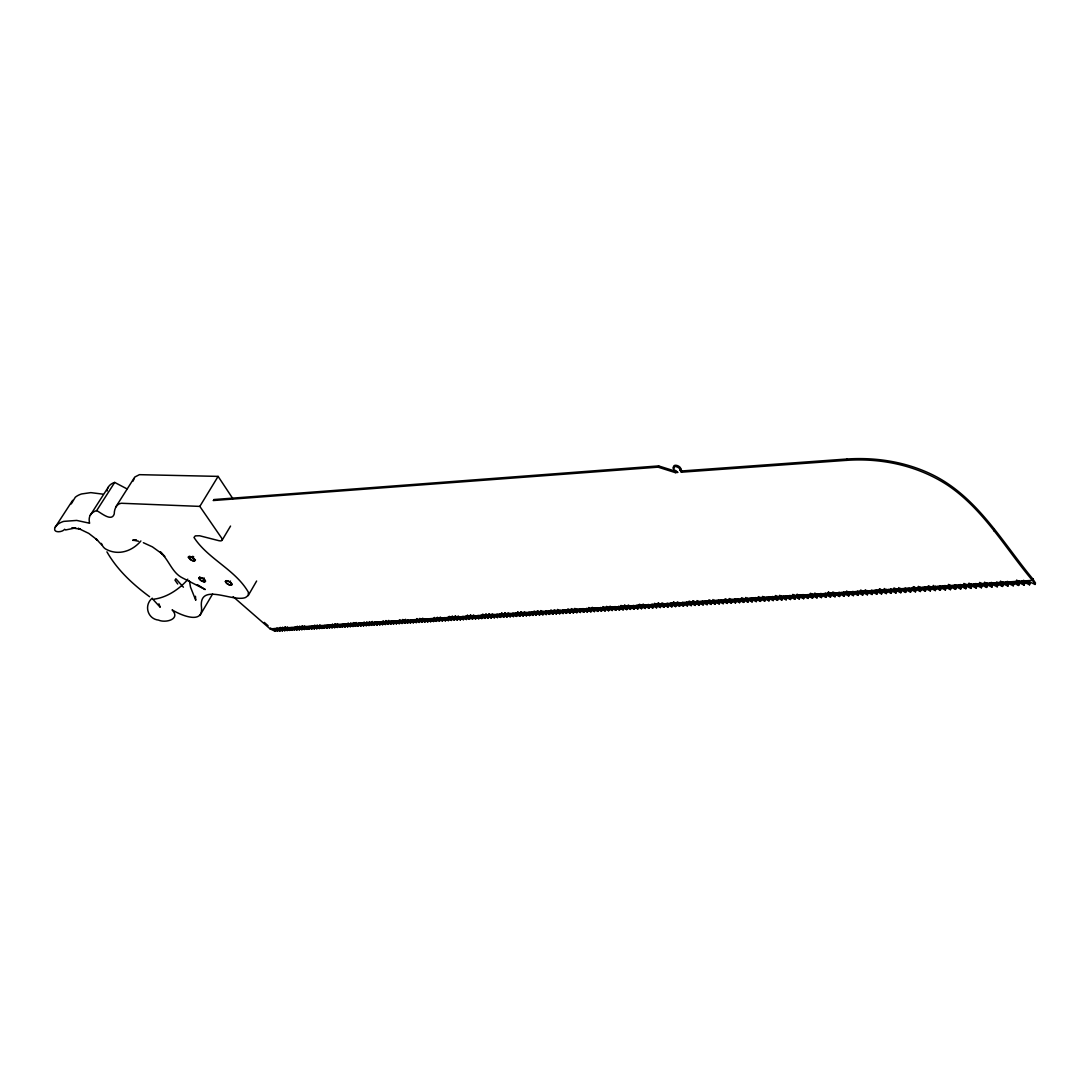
<?xml version="1.0" encoding="UTF-8"?>
<svg xmlns="http://www.w3.org/2000/svg" width="1090" height="1090" viewBox="0 0 1090 1090"><rect width="100%" height="100%" fill="white"/><g stroke="black" fill="none" stroke-linecap="round" stroke-linejoin="round"><path stroke-width="1.5" d="M152.259 598.178C143.608 605.263 147.641 618.997 158.5 620.087C165.503 623.303 181.103 619.27 172.111 609.869C179.755 614.637 203.299 625.142 201.514 607.62C198.326 581.433 233.069 602.688 245.618 597.456L248.302 595.413L248.37 592.238C235.345 569.552 208.013 559.075 193.993 537.452L195.314 535.871L199.606 535.749L219.035 540.722A6.431 2.521 30.5 0 0 221.624 538.079L199.824 506.4L123.661 503.362C117.216 502.163 114.191 508.485 114.259 513.881C111.711 522.369 100.961 512.627 96.642 510.638L114.695 482.434L126.862 488.81M195.451 596.271L195.764 600.29L190.505 587.115L189.428 580.956M133.035 481.14L134.806 477.025L139.425 474.668L218.109 476.385L232.865 498.675M1028.429 580.697L1030.023 583.395L1029.546 584.771L1027.161 580.725L1035.023 584.431L1035.5 583.055L1032.884 579.008C1001.846 541.567 976.368 495.255 930.424 473.755C904.441 461.547 875.447 457.146 846.916 459.013L681.931 470.948L681.345 472.202L846.358 460.362C881.824 457.855 918.216 465.757 948.055 485.513C983.671 509.63 1005.184 548.161 1032.407 580.384L1032.884 579.008M1035.023 584.431L1032.652 580.37L1033.129 578.994M1012.147 581.733L1013.741 584.404L1013.264 585.766L1010.866 581.76L1018.659 585.439L1019.136 584.077L1016.752 580.044L1016.275 581.42L1024.096 585.098L1024.573 583.736L1022.979 581.038M71.272 503.907L75.278 497.272A89.394 33.122 30.9 0 1 81.573 493.961L90.824 492.626L102.828 494.138M996.097 582.755L997.704 585.412L997.227 586.761L994.802 582.782L1002.541 586.434L1003.018 585.071L1000.62 581.079L1000.13 582.442L1007.896 586.107L1008.373 584.744L1006.765 582.074M984.72 582.101L984.229 583.45L991.927 587.088L992.404 585.739L990.796 583.096M980.278 583.763L981.899 586.393L981.409 587.742L978.984 583.79L986.654 587.415L987.131 586.066L985.524 583.423M971.476 587.047L963.873 583.45L963.383 584.785L970.999 588.382L971.476 587.047L969.037 583.109L968.56 584.444L976.19 588.055L976.667 586.72L975.046 584.09M993.876 530.885L994.38 529.495M959.527 585.071L961.162 587.687L960.685 589.009L958.233 585.112L965.822 588.695L966.312 587.36L964.677 584.744M944.24 586.052L945.875 588.641L945.384 589.962L942.918 586.079L950.466 589.649L950.957 588.314L949.308 585.725M956.053 588L948.491 584.431L948 585.752L955.562 589.336L956.053 588L954.404 585.398M933.34 585.398L932.849 586.72L940.343 590.262L940.833 588.954L939.185 586.365M929.157 587.006L930.805 589.567L930.315 590.889L927.835 587.033L935.315 590.576L935.806 589.268L934.157 586.692M920.873 590.194L913.461 586.679L912.957 587.987L920.382 591.502L920.873 590.194L918.393 586.365L917.903 587.673L925.342 591.189L925.832 589.881L924.17 587.319M909.373 588.259L911.036 590.807L910.545 592.102L908.052 588.3L915.45 591.802L915.941 590.494L913.461 586.679M894.781 589.186L896.457 591.72L895.953 593.001L893.446 589.227L900.803 592.715L901.294 591.407L898.787 587.619L898.296 588.913L905.654 592.415L906.158 591.107L904.496 588.573M886.347 593.6L886.838 592.32L884.331 588.545L883.827 589.84L886.347 593.6L879.058 590.14L879.548 588.859L886.838 592.32M883.827 589.84L891.143 593.301L891.634 592.02L889.958 589.499M875.638 590.412L877.314 592.906L876.823 594.186L874.289 590.439L881.565 593.9L882.069 592.606L879.548 588.859M867.885 593.491L860.664 590.072L860.16 591.339L867.381 594.772L867.885 593.491L865.351 589.772L864.847 591.039L872.082 594.486L872.586 593.205L870.91 590.712M856.835 591.611L858.525 594.077L858.021 595.344L855.486 591.638L862.694 595.058L863.198 593.791L861.509 591.311M842.965 592.483L844.668 594.936L844.164 596.203L841.616 592.524L848.756 595.917L849.26 594.649L846.726 590.957L846.222 592.224L853.388 595.631L853.892 594.363L852.189 591.897M835.526 595.508L828.427 592.143L827.923 593.396L835.008 596.761L835.526 595.508L832.964 591.843L832.46 593.11L839.573 596.489L840.077 595.222L834.395 592.524M816.328 593.669L821.955 596.353L821.451 597.606L818.89 593.968L825.948 597.32L826.465 596.08L824.749 593.641M825.948 597.32L823.4 593.682L830.471 597.048L830.975 595.794L828.427 592.143M806.873 594.786L808.576 597.184L808.072 598.424L805.496 594.813L812.513 598.151L813.017 596.911L811.314 594.5M816.969 597.879L814.407 594.254L814.911 593.001L817.486 596.639L816.969 597.879L809.938 594.541L810.456 593.287L817.486 596.639M799.76 597.742L792.798 594.418L792.294 595.658L799.256 598.969L799.76 597.742L798.044 595.344M797.185 594.145L796.667 595.385L803.657 598.696L804.161 597.47L798.575 594.813M785.481 595.644L791.013 598.287L790.509 599.514L787.92 595.93L794.869 599.241L795.373 598.015L793.656 595.617M779.759 595.263L779.255 596.489L786.163 599.786L786.667 598.56L781.149 595.917M846.358 460.362L846.916 459.013M782.348 598.819L775.453 595.535L774.936 596.761L781.843 600.045L782.348 598.819L780.631 596.448M764.008 597.007L769.486 599.623L768.981 600.835L766.379 597.306L773.246 600.576L773.764 599.364L772.033 596.993M773.246 600.576L770.657 597.034L777.538 600.317L778.042 599.091L776.325 596.721M755.07 598.069L756.801 600.413L756.283 601.625L753.68 598.11L760.493 601.367L761.011 600.154L759.28 597.811M764.73 601.108L762.128 597.579L762.646 596.366L765.235 599.895L764.73 601.108L757.891 597.851L758.408 596.639L765.235 599.895M747.072 600.29L741.663 597.702L741.146 598.914L747.917 602.143L748.421 600.931L746.691 598.601M745.819 597.443L745.301 598.642L752.086 601.884L752.604 600.672L750.874 598.342M734.265 599.391L736.009 601.707L735.491 602.906L732.875 599.432L739.606 602.647L740.124 601.448L738.393 599.132M739.606 602.647L737.003 599.173L743.748 602.402L744.266 601.19L742.535 598.873M72.676 500.31L55.249 527.124C51.911 533.296 62.457 532.547 64.705 529.209M731.376 603.165L728.76 599.704L729.292 598.505L731.894 601.966L731.376 603.165L724.673 599.963L725.191 598.764L731.894 601.966M721.989 600.181L723.733 602.47L723.215 603.669L720.599 600.222L727.289 603.41L727.807 602.225L726.063 599.922M713.024 599.541L712.506 600.726L719.168 603.914L719.686 602.729L717.942 600.427M715.653 602.974L709.004 599.8L708.486 600.985L715.135 604.16L715.653 602.974L713.909 600.685M701.892 601.448L703.636 603.724L703.118 604.909L700.502 601.489L707.11 604.664L707.628 603.479L705.884 601.203M707.11 604.664L704.481 601.244L711.116 604.419L711.634 603.233L709.876 600.944M699.153 605.154L699.671 603.969L697.041 600.576L696.524 601.748L699.153 605.154L692.572 601.993L693.09 600.822L699.671 603.969M686.114 602.457L687.872 604.705L687.34 605.877L684.711 602.498L691.264 605.631L691.782 604.46L690.038 602.211M695.72 604.214L689.153 601.081L688.635 602.252L695.202 605.4L695.72 604.214L693.09 600.822M679.561 606.353L680.078 605.195L677.435 601.83L676.917 602.988L679.561 606.353L673.048 603.247L673.566 602.075L680.078 605.195M676.917 602.988L683.444 606.122L683.961 604.95L682.204 602.702M666.753 603.683L668.511 605.917L667.993 607.076L665.35 603.724L671.835 606.83L672.353 605.672L670.595 603.438M671.835 606.83L669.192 603.492L675.677 606.599L676.209 605.441L673.566 602.075M664.164 607.307L664.682 606.149L662.052 602.825L661.521 603.969L664.164 607.307L657.72 604.214L658.237 603.056L664.682 606.149M651.548 604.65L653.319 606.857L652.787 608.016L650.144 604.691L656.562 607.784L657.093 606.626L655.322 604.419M656.562 607.784L653.918 604.46L660.363 607.539L660.881 606.394L658.237 603.056M645.28 608.479L645.811 607.334L643.155 604.037L642.637 605.168L645.28 608.479L638.904 605.413L639.421 604.269L645.811 607.334M642.637 605.168L649.027 608.247L649.558 607.103L644.435 604.65M632.895 605.836L634.666 608.029L634.135 609.16L631.478 605.89L637.841 608.928L638.359 607.798L636.587 605.604M637.841 608.928L635.184 605.645L641.547 608.697L642.078 607.566L640.307 605.372M630.456 609.392L630.974 608.261L628.317 604.977L627.799 606.122L630.456 609.392L624.12 606.353L624.652 605.222L630.974 608.261M618.234 606.776L620.006 608.942L619.488 610.059L616.831 606.817L623.126 609.841L623.644 608.711L621.886 606.544M627.309 608.479L621 605.454L620.469 606.585L626.777 609.61L627.309 608.479L624.652 605.222M680.323 470.417L680.76 468.536A3.815 2.017 24.4 0 0 675.895 465.28A3.815 2.017 24.4 0 0 674.342 468.073M612.771 609.392L606.517 606.381L605.986 607.512L612.239 610.509L612.771 609.392L610.114 606.149L609.582 607.28L615.85 610.291L616.381 609.16L614.61 607.007M609.174 609.61L602.933 606.612L602.402 607.73L608.642 610.727L609.174 609.61L607.403 607.457M213.177 500.542L658.06 467.16L675.364 472.638L675.95 471.384L658.646 465.921L213.763 499.561M593.505 607.893L598.465 610.277L597.933 611.395L595.276 608.179L601.489 611.177L602.021 610.059L600.249 607.92M601.489 611.177L598.832 607.961L605.059 610.959L605.59 609.841L603.819 607.689M594.404 611.613L594.922 610.495L592.265 607.294L591.734 608.411L594.404 611.613L588.205 608.629L588.736 607.525L594.922 610.495M582.605 609.038L584.39 611.163L583.859 612.267L581.188 609.078L587.36 612.049L587.878 610.945L586.107 608.819M658.06 467.16L658.646 465.921M587.36 612.049L584.69 608.86L590.875 611.831L591.393 610.713L589.622 608.588M574.239 609.528L580.37 612.485L580.902 611.367L574.757 608.424L574.239 609.528L576.896 612.689L577.428 611.585L575.656 609.474M568.748 609.909L570.52 612.021L570.002 613.125L567.331 609.964L573.449 612.907L573.967 611.803L572.196 609.692M557.603 609.528L560.274 612.662L559.742 613.752L557.072 610.618L557.603 609.528L563.68 612.444L563.149 613.547L560.478 610.4L566.568 613.329L567.1 612.239L565.315 610.141M573.449 612.907L570.779 609.746L571.31 608.642L577.428 611.585M555.096 610.781L556.881 612.866L556.35 613.956L553.679 610.836L554.211 609.746L560.274 612.662M548.352 611.218L550.137 613.288L549.605 614.379L546.935 611.258L552.971 614.174L553.502 613.084L551.717 611M546.785 613.493L540.776 610.604L540.245 611.681L546.254 614.583L546.785 613.493L545 611.422M539.591 614.992L540.122 613.915L537.452 610.822L536.92 611.899L539.591 614.992L533.61 612.103L536.28 615.196L536.811 614.12L535.027 612.062M536.92 611.899L542.915 614.787L543.447 613.711L541.662 611.64M528.432 612.485L530.217 614.528L529.686 615.605L527.015 612.526L532.983 615.4L533.5 614.324L531.729 612.267M523.145 616.014L523.677 614.937L521.006 611.871L520.475 612.948L523.145 616.014L517.219 613.152L517.75 612.076L523.677 614.937M526.416 615.809L526.947 614.733L524.263 611.667L523.745 612.73L526.416 615.809L520.475 612.948M512.177 613.506L513.962 615.55L513.431 616.613L510.76 613.561L516.66 616.409L517.191 615.346L515.406 613.302M516.66 616.409L513.99 613.357L519.903 616.204L520.42 615.142L517.75 612.076M510.215 616.804L510.747 615.741L508.076 612.703L507.545 613.765L510.215 616.804L504.343 613.97L504.874 612.907L510.747 615.741M503.825 617.199L504.357 616.15L501.686 613.111L501.155 614.174L503.825 617.199L497.967 614.379L500.651 617.403L501.182 616.341L499.397 614.324M501.155 614.174L507.014 617.008L507.545 615.945L504.874 612.907M494.329 617.785L494.86 616.736L492.176 613.725L491.644 614.774L494.329 617.785L488.511 614.978L489.042 613.929L493.402 616.027M491.644 614.774L497.476 617.594L498.007 616.545M488.048 618.18L488.579 617.131L485.908 614.12L485.377 615.169L488.048 618.18L482.257 615.373L482.788 614.324L488.579 617.131M485.377 615.169L491.181 617.976L491.713 616.926L489.042 613.929M477.475 615.714L479.259 617.703L478.728 618.752L476.058 615.768L481.821 618.561L482.352 617.512L480.567 615.523M481.821 618.561L479.15 615.564L484.941 618.371L485.459 617.322L482.788 614.324M472.57 619.134L473.101 618.085L470.43 615.114L469.899 616.163L472.57 619.134L466.833 616.354L467.365 615.319L473.101 618.085M475.649 618.943L476.167 617.894L473.496 614.923L472.965 615.959L475.649 618.943L469.899 616.163M462.16 616.695L463.945 618.657L463.413 619.692L460.743 616.736L466.452 619.502L466.983 618.466L465.198 616.504M466.452 619.502L463.781 616.545L469.504 619.324L470.035 618.275L467.365 615.319M459.49 618.166L455.225 616.095L454.694 617.131L460.389 619.883L460.92 618.847M451.369 620.442L451.9 619.406L449.216 616.477L448.699 617.512L451.369 620.442L445.715 617.703L448.385 620.619L448.917 619.597L447.132 617.649M454.367 620.251L454.898 619.229L452.214 616.286L451.696 617.322L454.367 620.251L448.699 617.512M460.389 619.883L457.718 616.926L458.236 615.905M451.696 617.322L457.378 620.074L457.895 619.038L455.225 616.095M437.349 617.24L436.818 618.262L442.445 620.987L442.976 619.965L440.306 617.049L439.774 618.071L445.415 620.809L445.933 619.788L441.709 617.73M432.362 618.589L434.147 620.523L433.629 621.532L430.945 618.63L436.559 621.355L437.076 620.333L435.305 618.398M434.406 617.431L433.875 618.452L439.502 621.164L440.019 620.156L438.234 618.207M428.316 620.878L427.798 621.886L425.114 619.011L430.7 621.709L431.231 620.701L429.446 618.766M416.98 618.548L416.448 619.556L422.007 622.254L422.525 621.245L420.754 619.324M419.854 618.371L419.323 619.379L424.896 622.077L425.413 621.055M413.928 621.777L413.396 622.785L410.726 619.924L416.257 622.608L416.789 621.6L415.004 619.692M416.257 622.608L413.587 619.733L419.119 622.431L419.65 621.423L417.865 619.502M424.896 622.077L422.225 619.188L422.743 618.18M399.921 619.651L399.39 620.646L404.881 623.303L405.412 622.308L402.741 619.461L402.21 620.469L407.715 623.126L408.232 622.131M405.562 619.284L405.044 620.278L410.548 622.962L411.08 621.954M395.207 620.946L396.978 622.826L396.46 623.821L393.79 621L399.253 623.657L399.785 622.663L398 620.769M399.253 623.657L396.583 620.823L402.06 623.48L402.592 622.485L400.807 620.591M388.748 620.36L388.217 621.355L393.667 623.998L394.199 623.003L392.414 621.123M381.364 621.831L383.135 623.698L382.617 624.679L379.947 621.872L385.356 624.516L385.887 623.521L384.102 621.654M383.217 620.714L382.699 621.709L388.122 624.338L388.653 623.357L386.868 621.477M385.983 620.537L385.451 621.532L390.888 624.175L391.419 623.18M372.276 621.423L371.758 622.404L377.14 625.02L377.671 624.039L375.887 622.172M377.14 625.02L374.469 622.226L379.879 624.843L380.396 623.861L378.625 621.995M366.867 621.763L366.335 622.744L371.704 625.347L372.235 624.379L370.45 622.526M369.565 621.6L369.047 622.567L374.415 625.183L374.946 624.202M365.068 622.867L366.84 624.706L366.308 625.687L363.651 622.908L364.169 621.94M359.7 623.207L361.485 625.047L360.954 626.014L358.297 623.248L363.624 625.851L364.155 624.883L362.384 623.03M363.651 622.908L369.006 625.524L369.537 624.543L367.752 622.69M355.64 626.341L356.157 625.374L353.501 622.622L352.969 623.589L355.64 626.341L350.326 623.766L350.844 622.799M352.969 623.589L358.297 626.178L358.814 625.21L353.501 622.622M343.854 624.216L345.625 626.028L345.094 626.995L342.437 624.257L347.724 626.832L348.241 625.864L346.47 624.039M344.29 623.943L350.353 626.668L350.871 625.701L349.1 623.875M348.214 622.962L347.683 623.93L352.983 626.505L353.514 625.537L351.743 623.712M358.297 626.178L355.626 623.426L356.157 622.458M334.63 624.761L339.889 627.322L340.407 626.355L335.161 623.807L334.63 624.761L337.287 627.472L337.818 626.518L335.161 623.807M337.75 623.63L337.232 624.597L342.492 627.159L343.009 626.191L341.238 624.379M328.322 625.197L330.093 626.995L329.562 627.949L326.905 625.251L332.137 627.799L332.654 626.845L330.883 625.033M332.137 627.799L329.48 625.088L334.712 627.636L335.229 626.682L333.458 624.87M317.258 624.952L316.727 625.892L321.918 628.426L322.436 627.472L319.779 624.788L319.261 625.742L324.452 628.262L324.984 627.322M324.452 628.262L321.795 625.578L327 628.113L327.531 627.159L325.76 625.36M334.712 627.636L332.055 624.924L332.573 623.971M316.863 628.739L317.381 627.785L314.724 625.115L314.206 626.055L316.863 628.739L311.685 626.219L314.342 628.889L314.86 627.949L313.103 626.164M314.206 626.055L319.384 628.576L319.901 627.636L318.13 625.851M304.723 625.755L304.192 626.696L309.328 629.202L309.86 628.262L308.089 626.491M309.328 629.202L306.685 626.532L311.835 629.053L312.353 628.099L310.596 626.328M296.112 627.009L301.889 629.666L302.407 628.726L300.649 626.954M304.355 629.502L304.887 628.576L302.23 625.919L301.712 626.859L304.355 629.502L299.232 627.009L299.764 626.069M301.712 626.859L306.849 629.352L307.366 628.412L302.23 625.919M290.826 627.581L292.583 629.339L292.066 630.265L289.422 627.636L294.518 630.115L295.036 629.189M294.518 630.115L291.861 627.472L296.957 629.966L297.488 629.025L295.717 627.268M299.423 629.816L299.941 628.875L297.298 626.232L296.78 627.172L299.423 629.816L294.314 627.322L296.957 629.966M287.215 630.565L287.733 629.639L285.09 627.023L284.572 627.949L287.215 630.565L282.147 628.099L282.664 627.172M284.572 627.949L289.64 630.415L290.158 629.489L285.09 627.023M276.342 628.508L278.1 630.238L277.582 631.165L274.953 628.548L279.98 631.015L280.498 630.088L278.74 628.344M279.98 631.015L277.337 628.399L282.378 630.865L282.896 629.938L281.138 628.194M280.266 627.322L279.735 628.249L284.79 630.715L285.308 629.788L283.55 628.044M289.64 630.415L286.997 627.785L287.515 626.859M233.165 596.68L270.102 628.862L275.198 631.301L275.716 630.388M270.702 627.935L270.102 628.862L1032.652 580.37M248.302 595.413L256.627 581.024M226.556 580.657L225.221 581.488L227.388 583.804A3.801 1.431 29.9 0 0 229.963 585.017L231.911 584.294L229.922 582.06L230.508 581.052M199.947 615.455L212.605 593.995M199.007 578.313L200.26 577.496L203.476 578.845L205.424 581.011L204.157 581.815L200.955 580.466L199.007 578.313L199.593 577.332M222.142 540.177L230.549 526.061M203.476 578.845L204.062 577.864M190.559 559.715L193.707 561.037L194.184 559.988M193.829 561.037L194.865 560.846A3.829 1.444 30.5 0 0 192.508 557.535A3.829 1.444 30.5 0 0 188.352 556.949L192.222 560.601L193.829 561.037L194.96 559.606M193.707 561.037L195.015 560.165L192.971 557.876L193.57 556.881M199.824 506.4L218.109 476.385M115.826 506.891L133.988 478.278M90.252 515.27L108.21 487.271M55.249 527.124L57.579 524.508A90.129 32.019 30.8 0 1 63.806 521.374L76.709 520.42L89.625 523.227A58.996 21.759 31 0 1 96.642 510.638M140.883 540.967C132.231 551.322 117.952 556.091 105.43 548.897A17.862 12.712 -60.2 0 1 101.438 543.419M195.464 559.851L193.666 559.892M65.495 529.985L75.66 527.914L71.845 527.901L80.469 529.195L78.221 528.323L88.767 533.392L97.555 540.177L96.002 538.787L101.615 544.782M152.845 599.268C165.353 598.165 177.793 590.303 186.458 580.929A17.753 2.848 -36.2 0 0 187.766 579.172M132.817 540.381L136.468 540.095L132.925 540.095L138.58 541.267M675.364 472.638L677.912 472.406A10.954 5.723 24.5 0 0 675.909 470.839L675.255 470.485A3.815 2.003 24.4 0 1 673.157 467.351A3.815 2.003 24.4 0 1 676.849 466.861A3.815 2.003 24.4 0 1 680.174 469.79L680.201 470.062M226.597 580.657C222.919 581.638 229.772 586.229 231.789 584.989A3.801 1.431 29.9 0 0 230.712 582.591A3.801 1.431 29.9 0 0 226.597 580.657L229.922 582.06M153.227 599.65L160.23 607.28L158.908 603.778M190.369 559.633L188.325 557.358L189.619 556.472L192.971 557.876M143.349 542.697L152.409 546.867L162.192 553.897L160.612 552.589C169.086 560.056 171.934 572.7 182.575 577.959L205.22 589.554L197.399 584.676M1023.483 580.316L1030.023 583.395M1029.546 584.771L1021.712 581.065L1024.096 585.098M1018.06 580.657L1024.573 583.736M1013.945 581.624L1019.136 584.077M1007.269 581.351L1013.741 584.404M1013.264 585.766L1005.484 582.101L1007.896 586.107M1001.901 581.692L1008.373 584.744M996.573 582.033L1003.018 585.071M991.273 582.373L997.704 585.412M997.227 586.761L989.502 583.123L991.927 587.088M986.246 582.837L992.404 585.739M979.46 582.442L987.131 586.066M975.768 583.504L981.899 586.393M981.409 587.742L973.751 584.117L976.19 588.055M970.563 583.831L976.667 586.72M960.236 584.485L966.312 587.36M955.113 584.812L961.162 587.687M960.685 589.009L953.11 585.439L955.562 589.336M944.921 585.466L950.957 588.314M939.866 585.793L945.875 588.641M945.384 589.962L937.877 586.406L940.343 590.262M934.839 586.107L940.833 588.954M928.326 585.725L935.806 589.268M924.838 586.747L930.805 589.567M930.315 590.889L922.862 587.36L925.342 591.189M919.878 587.06L925.832 589.881M911.513 588.396L915.941 590.494M905.136 588.014L911.036 590.807M910.545 592.102L903.16 588.614L905.654 592.415M900.258 588.314L906.158 591.107M893.95 587.932L901.294 591.407M890.598 588.941L896.457 591.72M895.953 593.001L888.623 589.527L891.143 593.301M885.788 589.24L891.634 592.02M876.251 589.854L882.069 592.606M871.51 590.153L877.314 592.906M876.823 594.186L869.561 590.739L872.082 594.486M866.795 590.453L872.586 593.205M857.435 591.053L861.754 593.096M852.789 591.352L858.525 594.077M858.021 595.344L850.84 591.938L853.388 595.631M848.156 591.638L853.892 594.363M843.551 591.938L849.26 594.649M838.959 592.224L844.668 594.936M844.164 596.203L837.025 592.81L839.573 596.489M825.321 593.096L830.975 595.794M820.811 593.382L826.465 596.08M814.407 594.254L821.451 597.606M808.821 594.908L813.017 596.911M802.989 594.527L808.576 597.184M808.072 598.424L801.082 595.099L803.657 598.696M789.828 595.372L793.983 597.347M790.509 599.514L783.574 596.216L786.163 599.786M772.538 596.475L776.666 598.437M768.273 596.748L773.764 599.364M762.128 597.579L768.981 600.835M755.561 597.552L761.011 600.154M751.364 597.824L756.801 600.413M756.283 601.625L749.484 598.383L752.086 601.884M747.181 598.083L752.604 600.672M740.219 599.268L742.917 600.549M734.742 598.887L738.775 600.808M730.627 599.146L736.009 601.707M728.76 599.704L735.491 602.906M723.801 600.304L726.471 601.585M718.405 599.922L723.733 602.47M723.215 603.669L716.552 600.481L719.168 603.914M714.359 600.181L719.686 602.729M706.334 600.699L711.634 603.233M702.341 600.944L707.628 603.479M698.363 601.203L703.636 603.724M696.524 601.748L703.118 604.909M686.55 601.952L690.474 603.833M682.64 602.211L687.872 604.705M687.34 605.877L680.8 602.743L683.444 606.122M678.743 602.457L683.961 604.95M671.004 602.947L676.209 605.441M667.162 603.192L671.058 605.059M663.347 603.438L668.511 605.917M661.521 603.969L667.993 607.076M654.45 603.301L660.881 606.394M651.956 604.16L655.798 606.013M648.182 604.405L653.319 606.857M652.787 608.016L646.384 604.936L649.027 608.247M636.982 605.114L642.078 607.566M633.276 605.359L637.091 607.184M629.584 605.59L634.666 608.029M627.799 606.122L634.135 609.16M618.616 606.285L623.644 608.711M614.978 606.517L618.752 608.329M619.488 610.059L613.193 607.048L615.85 610.291M611.367 606.749L616.381 609.16M600.604 607.443L604.337 609.242M597.048 607.661L602.021 610.059M591.734 608.411L597.933 611.395M586.461 608.343L591.393 610.713M582.959 608.561L587.878 610.945M579.471 608.792L584.39 611.163M583.859 612.267L577.714 609.296L580.37 612.485M570.779 609.746L576.896 612.689M567.863 608.86L573.967 611.803M565.955 609.814L570.52 612.021M570.002 613.125L563.898 610.182L566.568 613.329M562.535 610.032L567.1 612.239M557.072 610.618L563.149 613.547M553.679 610.836L559.742 613.752M550.832 609.95L556.881 612.866M556.35 613.956L550.3 611.04L552.971 614.174M548.979 610.904L551.99 612.348M545.627 611.109L548.638 612.566M549.605 614.379L543.583 611.476L546.254 614.583M537.452 610.822L543.447 613.711M534.141 611.027L540.122 613.915M532.329 611.967L536.811 614.12M536.28 615.196L530.299 612.321L532.983 615.4M529.031 612.171L533.5 614.324M525.761 612.376L530.217 614.528M523.745 612.73L529.686 615.605M521.006 611.871L526.947 614.733M515.992 613.002L520.42 615.142M512.763 613.207L517.191 615.346M509.548 613.411L513.962 615.55M507.545 613.765L513.431 616.613M501.686 613.111L507.545 615.945M499.969 614.024L504.357 616.15M496.795 614.229L499.711 615.632M500.651 617.403L494.806 614.569L497.476 617.594M493.634 614.433L496.55 615.836M485.908 614.12L491.713 616.926M481.126 615.223L485.459 617.322M478.019 615.428L480.908 616.817M474.94 615.618L477.815 617.008M472.965 615.959L478.728 618.752M470.43 615.114L476.167 617.894M465.743 616.204L470.035 618.275M462.705 616.395L466.983 618.466M459.667 616.586L462.514 617.976M457.718 616.926L463.413 619.692M452.214 616.286L457.895 619.038M449.216 616.477L454.898 619.229M447.649 617.362L451.9 619.406M444.679 617.54L448.917 619.597M448.385 620.619L442.731 617.88L445.415 620.809M433.629 621.532L428.029 618.82L430.7 621.709M422.225 619.188L427.798 621.886M413.396 622.785L407.878 620.101L410.548 622.962M398.477 620.496L402.592 622.485M396.46 623.821L390.997 621.177L393.667 623.998M381.827 621.545L385.887 623.521M379.088 621.722L383.135 623.698M382.617 624.679L377.208 622.049L379.879 624.843M362.834 622.758L366.84 624.706M366.308 625.687L360.967 623.085L363.624 625.851M355.626 623.426L360.954 626.014M345.094 626.995L339.835 624.434L342.492 627.159M332.055 624.924L337.287 627.472M328.744 624.938L332.654 626.845M329.562 627.949L324.357 625.415L327 628.113M313.511 625.905L317.381 627.785M314.342 628.889L309.178 626.382L311.835 629.053M286.997 627.785L292.066 630.265M276.724 628.249L280.498 630.088M277.582 631.165L272.555 628.712L275.198 631.301M149.575 596.707C132.885 584.376 117.311 570.043 106.929 551.84M264.257 622.39L268.072 625.728M279.735 628.249L282.378 630.865M282.147 628.099L284.79 630.715M299.232 627.009L301.889 629.666M304.192 626.696L306.849 629.352M319.261 625.742L321.918 628.426M316.727 625.892L319.384 628.576M337.232 624.597L339.889 627.322M183.42 587.21L175.872 578.763L175.013 580.193L177.711 583.995M347.683 623.93L350.353 626.668M345.053 624.093L347.724 626.832M350.326 623.766L352.983 626.505M369.047 622.567L371.704 625.347M366.335 622.744L369.006 625.524M371.758 622.404L374.415 625.183M382.699 621.709L385.356 624.516M388.217 621.355L390.888 624.175M385.451 621.532L388.122 624.338M402.21 620.469L404.881 623.303M399.39 620.646L402.06 623.48M405.044 620.278L407.715 623.126M419.323 619.379L422.007 622.254M416.448 619.556L419.119 622.431M436.818 618.262L439.502 621.164M433.875 618.452L436.559 621.355M160.448 551.69L164.822 556.445M439.774 618.071L442.445 620.987M454.694 617.131L457.378 620.074M466.833 616.354L469.504 619.324M482.257 615.373L484.941 618.371M488.511 614.978L491.181 617.976M504.343 613.97L507.014 617.008M517.219 613.152L519.903 616.204M540.245 611.681L542.915 614.787M588.205 608.629L590.875 611.831M602.402 607.73L605.059 610.959M605.986 607.512L608.642 610.727M609.582 607.28L612.239 610.509M620.469 606.585L623.126 609.841M624.12 606.353L626.777 609.61M638.904 605.413L641.547 608.697M657.72 604.214L660.363 607.539M673.048 603.247L675.677 606.599M688.635 602.252L691.264 605.631M692.572 601.993L695.202 605.4M708.486 600.985L711.116 604.419M712.506 600.726L715.135 604.16M724.673 599.963L727.289 603.41M741.146 598.914L743.748 602.402M745.301 598.642L747.917 602.143M757.891 597.851L760.493 601.367M774.936 596.761L777.538 600.317M779.255 596.489L781.843 600.045M796.667 595.385L799.256 598.969M792.294 595.658L794.869 599.241M809.938 594.541L812.513 598.151M827.923 593.396L830.471 597.048M681.89 470.88L681.931 470.948A13.966 7.371 24.1 0 1 680.95 469.3L680.814 468.904M681.345 472.202L681.305 472.133A13.244 6.99 24.1 0 1 680.296 470.417M832.46 593.11L835.008 596.761M846.222 592.224L848.756 595.917M860.16 591.339L862.694 595.058M864.847 591.039L867.381 594.772M879.058 590.14L881.565 593.9M898.296 588.913L900.803 592.715M912.957 587.987L915.45 591.802M917.903 587.673L920.382 591.502M932.849 586.72L935.315 590.576M948 585.752L950.466 589.649M963.383 584.785L965.822 588.695M968.56 584.444L970.999 588.382M984.229 583.45L986.654 587.415M1000.13 582.442L1002.541 586.434M1016.275 581.42L1018.659 585.439M192.671 556.295A3.829 1.444 30.5 0 1 193.529 556.799M204.116 580.752A3.76 1.403 30.2 0 1 203.285 580.466M199.743 577.85A3.76 1.403 30.2 0 1 199.511 577.332M107.093 490.991A58.479 22.495 31.1 0 1 107.297 489.669M107.678 488.429A58.479 22.495 31.1 0 1 114.695 482.434M203.435 578.776L202.59 578.272A3.76 1.403 30.2 0 0 199.061 578.654A3.76 1.403 30.2 0 0 204.498 581.896A3.76 1.403 30.2 0 0 203.435 578.776"/></g></svg>
